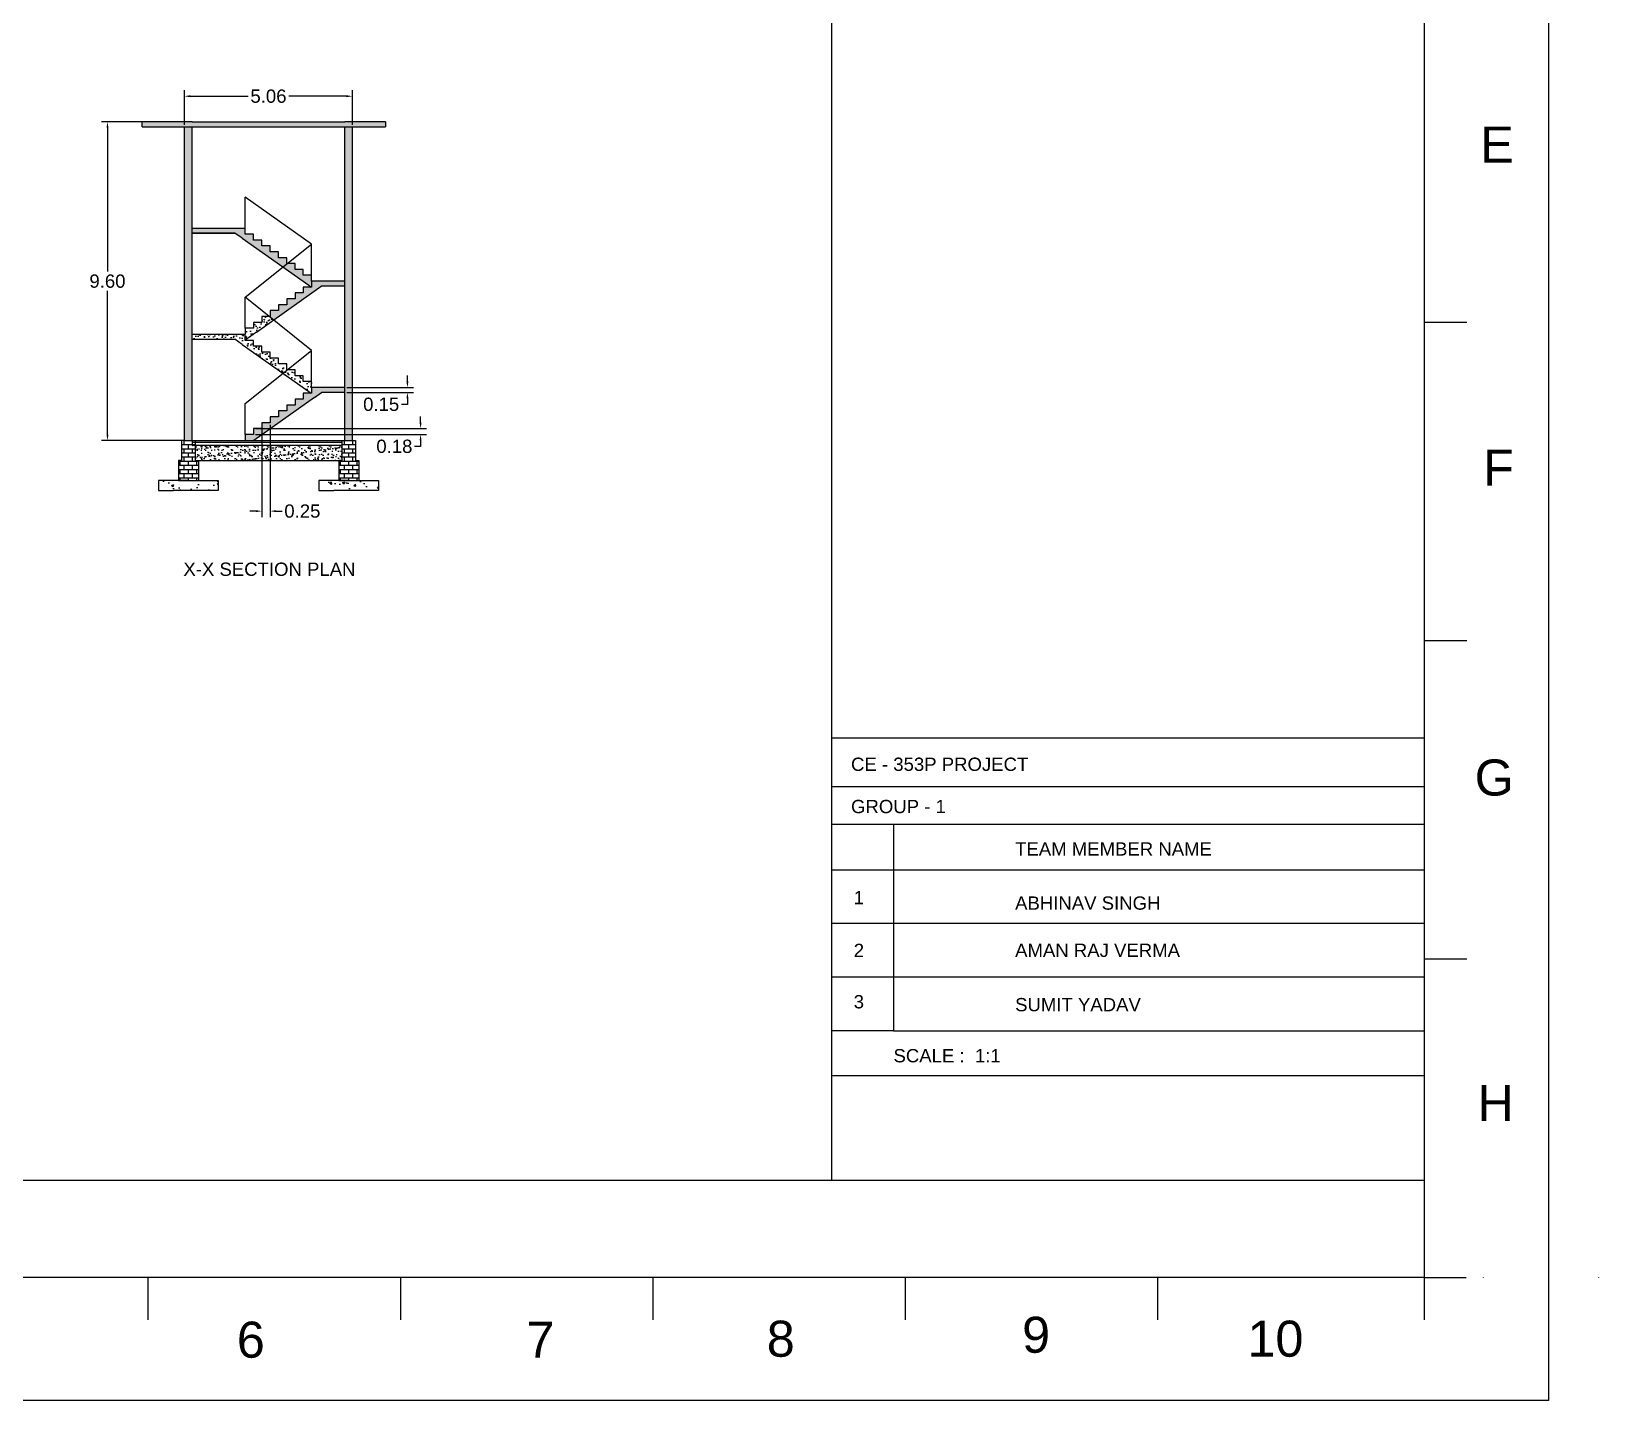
# Model space of a CAD drawing. Header units: metres. Extents: x 102 to 188, y -170 to 119.
# Drawn here: x 140.75 to 187.97, y 36 to 77.25 of the extents above; entities that cross this region are included whole.
import ezdxf

# ---------------------------------------------------------------- set-up
doc = ezdxf.new("R2010")
doc.units = ezdxf.units.M
doc.header["$MEASUREMENT"] = 0
for name, color, linetype in [('dim', 212, 'Continuous'), ('hatching', 7, 'Continuous'), ('stairs', 10, 'Continuous'), ('TEMPLATE', 202, 'Continuous'), ('text', 30, 'Continuous'), ('wall', 7, 'Continuous')]:
    doc.layers.add(name, color=color, linetype=linetype)
doc.styles.get("Standard").update_dxf_attribs({"font": 'arial.ttf'})
doc.dimstyles.get("Standard").update_dxf_attribs({"dimtxt": 0.4, "dimasz": 0.18, "dimexe": 0.18, "dimexo": 0.0625, "dimgap": 0.09, "dimtad": 0, "dimtih": 1, "dimtoh": 1, "dimzin": 0, "dimdsep": 46, "dimtxsty": 'Standard', "dimcen": 0.09, "dimadec": 0, "dimazin": 0, "dimtfac": 1, "dimtofl": 0, "dimtmove": 0, "dimatfit": 3, "dimfxl": 1, "dimtolj": 1, "dimtzin": 0, "dimarcsym": 0})
pattern_1 = [(50, (70.29156, 52.67976), (0.3586301, -0.0313761), [0.0375, -0.4125]), (355, (70.29156, 52.67976), (-0.0693757, 0.376096), [0.03, -0.33]), (100.45144, (70.32145, 52.67715), (0.2892544, 0.34472), [0.0318701, -0.350571]), (46.1842, (70.29156, 52.77976), (0.5336207, -0.0827596), [0.05625, -0.61875]), (96.6356, (70.33603, 52.77287), (0.467331, 0.4870593), [0.047805, -0.525857]), (351.1842, (70.29156, 52.77976), (0.467331, 0.4870593), [0.045, -0.495]), (21, (70.34156, 52.75476), (0.2984535, -0.2013094), [0.0375, -0.4125]), (326, (70.34156, 52.75476), (0.1216577, 0.362575), [0.03, -0.33]), (71.45144, (70.36644, 52.738), (0.4201112, 0.1612656), [0.0318701, -0.350571]), (37.5, (70.29156, 52.67976), (0.00607993, 0.16644693), [0, -0.326, 0, -0.335, 0, -0.33125]), (7.5, (70.29156, 52.67976), (0.13153477, 0.19720586), [0, -0.191, 0, -0.3185, 0, -0.12625]), (327.5, (70.18006, 52.67976), (0.26691122, -0.01127744), [0, -0.125, 0, -0.39, 0, -0.5175]), (317.5, (70.13006, 52.67976), (0.2915931, 0.0500525), [0, -0.1625, 0, -0.259, 0, -0.3675])]
pattern_2 = [(0, (101.73336, 52.67976), (0, 0.125), []), (90, (101.73336, 52.67976), (-0.25, 2e-17), [0.125, -0.125]), (90, (101.85836, 52.67976), (-0.25, 2e-17), [-0.125, 0.125])]
pattern_3 = [(0, (106.56336, 52.67976), (0, 0.125), []), (90, (106.56336, 52.67976), (-0.25, 2e-17), [0.125, -0.125]), (90, (106.68836, 52.67976), (-0.25, 2e-17), [-0.125, 0.125])]

# ---------------------------------------------------------------- blocks, each defined once
blk = doc.blocks.new('*D56')
at = {"layer": 'Defpoints', "color": 0, "transparency": 16777216}
for p in [(150.424, 75.297), (145.364, 74.375), (150.424, 74.375)]:
    blk.add_point(p, dxfattribs=at)
at = {"layer": 'dim', "color": 0, "lineweight": -2, "transparency": 16777216}
for p, q in [((145.364, 74.438), (145.364, 75.477)), ((145.544, 75.297), (147.285, 75.297)), ((150.244, 75.297), (148.503, 75.297)), ((150.424, 74.438), (150.424, 75.477))]:
    blk.add_line(p, q, dxfattribs=at)
at = {"layer": 'dim', "color": 0, "transparency": 16777216}
for points in [[(145.544, 75.327), (145.544, 75.267), (145.364, 75.297)], [(150.244, 75.327), (150.244, 75.267), (150.424, 75.297)]]:
    blk.add_solid(points, dxfattribs=at)
at = {"layer": 'dim', "color": 0, "transparency": 16777216, "insert": (147.894, 75.297), "char_height": 0.4, "attachment_point": 5}
blk.add_mtext('\\A1;5.06', dxfattribs=at)
blk = doc.blocks.new('*D57')
at = {"layer": 'Defpoints', "color": 0, "transparency": 16777216}
for p in [(143.044, 74.525), (145.364, 74.525), (145.364, 64.925)]:
    blk.add_point(p, dxfattribs=at)
at = {"layer": 'dim', "color": 0, "lineweight": -2, "transparency": 16777216}
for p, q in [((145.302, 74.525), (142.864, 74.525)), ((143.044, 74.345), (143.044, 70.02)), ((143.044, 65.105), (143.044, 69.431)), ((145.302, 64.925), (142.864, 64.925))]:
    blk.add_line(p, q, dxfattribs=at)
at = {"layer": 'dim', "color": 0, "transparency": 16777216}
for points in [[(143.014, 74.345), (143.074, 74.345), (143.044, 74.525)], [(143.014, 65.105), (143.074, 65.105), (143.044, 64.925)]]:
    blk.add_solid(points, dxfattribs=at)
at = {"layer": 'dim', "color": 0, "transparency": 16777216, "insert": (143.044, 69.725), "char_height": 0.4, "attachment_point": 5}
blk.add_mtext('\\A1;9.60', dxfattribs=at)
blk = doc.blocks.new('*D87')
at = {"layer": 'Defpoints', "color": 0, "transparency": 16777216}
for p in [(147.444, 65.286), (147.444, 65.109), (152.477, 65.109)]:
    blk.add_point(p, dxfattribs=at)
at = {"layer": 'dim', "color": 0, "lineweight": -2, "transparency": 16777216}
for p, q in [((152.477, 65.466), (152.477, 65.646)), ((147.507, 65.286), (152.657, 65.286)), ((147.507, 65.109), (152.657, 65.109)), ((152.477, 64.749), (152.297, 64.749)), ((152.477, 64.929), (152.477, 64.749))]:
    blk.add_line(p, q, dxfattribs=at)
at = {"layer": 'dim', "color": 0, "transparency": 16777216}
for points in [[(152.447, 65.466), (152.507, 65.466), (152.477, 65.286)], [(152.447, 64.929), (152.507, 64.929), (152.477, 65.109)]]:
    blk.add_solid(points, dxfattribs=at)
at = {"layer": 'dim', "color": 0, "transparency": 16777216, "insert": (151.687, 64.749), "char_height": 0.4, "attachment_point": 5}
blk.add_mtext('\\A1;0.18', dxfattribs=at)
blk = doc.blocks.new('*D88')
at = {"layer": 'Defpoints', "color": 0, "transparency": 16777216}
for p in [(147.694, 65.463), (147.944, 65.463), (147.944, 62.799)]:
    blk.add_point(p, dxfattribs=at)
at = {"layer": 'dim', "color": 0, "lineweight": -2, "transparency": 16777216}
for p, q in [((147.694, 65.401), (147.694, 62.619)), ((147.944, 65.401), (147.944, 62.619)), ((147.514, 62.799), (147.334, 62.799)), ((148.124, 62.799), (148.304, 62.799))]:
    blk.add_line(p, q, dxfattribs=at)
at = {"layer": 'dim', "color": 0, "transparency": 16777216}
for points in [[(147.514, 62.829), (147.514, 62.769), (147.694, 62.799)], [(148.124, 62.829), (148.124, 62.769), (147.944, 62.799)]]:
    blk.add_solid(points, dxfattribs=at)
at = {"layer": 'dim', "color": 0, "transparency": 16777216, "insert": (148.915, 62.799), "char_height": 0.4, "attachment_point": 5}
blk.add_mtext('\\A1;0.25', dxfattribs=at)
blk = doc.blocks.new('*D89')
at = {"layer": 'Defpoints', "color": 0, "transparency": 16777216}
for p in [(150.194, 66.525), (150.194, 66.375), (152.08, 66.375)]:
    blk.add_point(p, dxfattribs=at)
at = {"layer": 'dim', "color": 0, "lineweight": -2, "transparency": 16777216}
for p, q in [((152.08, 66.705), (152.08, 66.885)), ((150.257, 66.525), (152.26, 66.525)), ((150.257, 66.375), (152.26, 66.375)), ((152.08, 66.195), (152.08, 66.015)), ((152.08, 66.015), (151.9, 66.015))]:
    blk.add_line(p, q, dxfattribs=at)
at = {"layer": 'dim', "color": 0, "transparency": 16777216}
for points in [[(152.05, 66.705), (152.11, 66.705), (152.08, 66.525)], [(152.05, 66.195), (152.11, 66.195), (152.08, 66.375)]]:
    blk.add_solid(points, dxfattribs=at)
at = {"layer": 'dim', "color": 0, "transparency": 16777216, "insert": (151.289, 66.015), "char_height": 0.4, "attachment_point": 5}
blk.add_mtext('\\A1;0.15', dxfattribs=at)

msp = doc.modelspace()

# ---------------------------------------------------------------- hatches: boundary and pattern name
at = {"layer": 'hatching', "transparency": 33554633}
h = msp.add_hatch(dxfattribs=at)
h.set_pattern_fill('AR-CONC', color=256, scale=0.05)
h.set_pattern_definition(pattern_1)
h.paths.add_polyline_path([(151.424, 74.525), (150.194, 74.525), (145.594, 74.525), (144.094, 74.525), (144.094, 74.375), (149.054, 74.375), (151.424, 74.375)])
h.paths.add_polyline_path([(145.594, 74.375), (145.364, 74.375), (145.364, 71.325), (145.364, 68.125), (145.364, 64.925), (145.594, 64.925), (145.594, 68.125), (145.594, 71.325)])
h.paths.add_polyline_path([(147.194, 71.325), (145.594, 71.325), (145.594, 71.175), (146.886, 71.175), (147.107, 71.019), (148.334, 70.151), (148.466, 70.256), (148.444, 70.256), (148.444, 70.433), (148.194, 70.433), (148.194, 70.61), (147.944, 70.61), (147.944, 70.787), (147.694, 70.787), (147.694, 70.964), (147.444, 70.964), (147.444, 71.141), (147.194, 71.141)])
h.paths.add_polyline_path([(148.944, 70.079), (148.694, 70.079), (148.694, 70.256), (148.466, 70.256), (148.334, 70.151), (149.107, 69.603), (149.184, 69.548), (149.194, 69.548), (149.194, 69.725), (149.194, 69.902), (148.944, 69.902)])
h.paths.add_polyline_path([(150.194, 69.725), (149.194, 69.725), (149.194, 69.548), (148.944, 69.548), (148.944, 69.371), (148.694, 69.371), (148.694, 69.194), (148.444, 69.194), (148.444, 69.017), (148.194, 69.017), (148.194, 68.84), (147.944, 68.84), (147.944, 68.663), (147.915, 68.663), (148.049, 68.556), (149.271, 69.426), (149.481, 69.575), (150.194, 69.575)])
h.paths.add_polyline_path([(149.281, 66.226), (149.491, 66.375), (150.194, 66.375), (150.194, 66.525), (149.194, 66.525), (149.194, 66.348), (148.944, 66.348), (148.944, 66.171), (148.694, 66.171), (148.694, 65.994), (148.444, 65.994), (148.444, 65.817), (148.194, 65.817), (148.194, 65.64), (147.944, 65.64), (147.944, 65.463), (147.694, 65.463), (147.694, 65.286), (147.444, 65.286), (147.444, 65.109), (147.194, 65.109), (147.194, 64.925), (147.453, 64.925)])
h = msp.add_hatch(dxfattribs=at)
h.set_pattern_fill('AR-CONC', color=256, scale=0.05)
h.set_pattern_definition(pattern_1)
h.paths.add_polyline_path([(150.424, 74.375), (150.194, 74.375), (150.194, 64.925), (150.424, 64.925), (150.424, 68.125), (150.424, 71.325)])
h = msp.add_hatch(dxfattribs=at)
h.set_pattern_fill('AR-CONC', color=256, scale=0.05)
h.set_pattern_definition(pattern_1)
h.paths.add_polyline_path([(147.194, 68.125), (145.594, 68.125), (145.594, 67.975), (146.886, 67.975), (147.107, 67.819), (148.334, 66.951), (148.466, 67.056), (148.444, 67.056), (148.444, 67.233), (148.194, 67.233), (148.194, 67.41), (147.944, 67.41), (147.944, 67.587), (147.694, 67.587), (147.694, 67.764), (147.444, 67.764), (147.444, 67.941), (147.194, 67.941)])
h.paths.add_polyline_path([(148.944, 66.879), (148.694, 66.879), (148.694, 67.056), (148.466, 67.056), (148.334, 66.951), (149.107, 66.403), (149.184, 66.348), (149.194, 66.348), (149.194, 66.525), (149.194, 66.702), (148.944, 66.702)])
h.paths.add_polyline_path([(148.049, 68.556), (147.915, 68.663), (147.694, 68.663), (147.694, 68.486), (147.444, 68.486), (147.444, 68.309), (147.194, 68.309), (147.194, 68.125), (147.194, 67.947), (147.531, 68.187)])
h = msp.add_hatch(dxfattribs=at)
h.set_pattern_fill('AR-SAND', color=0, scale=0.1)
h.set_pattern_definition([(37.5, (70.29156, 50.58951), (-0.00629934, 0.19268238), [0, -0.152, 0, -0.17, 0, -0.1625]), (7.5, (70.29156, 50.5895), (0.1769777, 0.2822146), [0, -0.082, 0, -0.137, 0, -0.0525]), (327.5, (70.16856, 50.58951), (0.3114142, 0.0005659), [0, -0.05, 0, -0.18, 0, -0.235]), (317.5, (70.16856, 50.5895), (0.3006127, 0.0877676), [0, -0.025, 0, -0.118, 0, -0.135])])
h.paths.add_polyline_path([(145.684, 64.775), (145.684, 64.325), (145.784, 64.325), (150.014, 64.325), (150.114, 64.325), (150.114, 64.775)])
h = msp.add_hatch(dxfattribs=at)
h.set_pattern_fill('AR-CONC', color=256, scale=0.1)
h.set_pattern_definition([(50, (70.29156, 50.5895), (0.71726, -0.062752), [0.075, -0.825]), (355, (70.2916, 50.5895), (-0.1387513, 0.752192), [0.06, -0.66]), (100.4514, (70.35134, 50.5843), (0.578509, 0.68944), [0.06374, -0.701142]), (46.1842, (70.2916, 50.7895), (1.067241, -0.165519), [0.1125, -1.2375]), (96.6356, (70.3805, 50.7757), (0.934662, 0.974119), [0.09561, -1.051714]), (351.1842, (70.2916, 50.7895), (0.934662, 0.974119), [0.09, -0.99]), (21, (70.39156, 50.7395), (0.596907, -0.402619), [0.075, -0.825]), (326, (70.3916, 50.7395), (0.243315, 0.72515), [0.06, -0.66]), (71.4514, (70.4413, 50.70596), (0.8402224, 0.322531), [0.06374, -0.701142]), (37.5, (70.29156, 50.5895), (0.01215986, 0.33289385), [0, -0.652, 0, -0.67, 0, -0.6625]), (7.5, (70.29156, 50.5895), (0.2630695, 0.3944117), [0, -0.382, 0, -0.637, 0, -0.2525]), (327.5, (70.06856, 50.5895), (0.5338224, -0.0225549), [0, -0.25, 0, -0.78, 0, -1.035]), (317.5, (69.96856, 50.5895), (0.5831862, 0.100105), [0, -0.325, 0, -0.518, 0, -0.735])])
h.paths.add_polyline_path([(144.584, 63.725), (144.584, 63.425), (145.034, 63.425), (146.384, 63.425), (146.384, 63.725), (145.484, 63.725)])
h.paths.add_polyline_path([(149.864, 63.425), (151.214, 63.425), (151.214, 63.725), (150.314, 63.725), (149.414, 63.725), (149.414, 63.425)])
at = {"layer": 'wall', "transparency": 33554687}
h = msp.add_hatch(dxfattribs=at)
h.set_pattern_fill('BRICK', color=256, scale=0.5)
h.set_pattern_definition(pattern_2)
edge = h.paths.add_edge_path()
edge.add_line((145.284, 64.325), (145.284, 64.925))
edge.add_line((145.684, 64.925), (145.684, 64.325))
edge.add_line((145.684, 64.325), (145.284, 64.325))
h = msp.add_hatch(dxfattribs=at)
h.set_pattern_fill('BRICK', color=256, scale=0.5)
h.set_pattern_definition(pattern_3)
edge = h.paths.add_edge_path()
edge.add_line((150.114, 64.325), (150.114, 64.925))
edge.add_line((150.514, 64.925), (150.514, 64.325))
edge.add_line((150.514, 64.325), (150.114, 64.325))
h = msp.add_hatch(dxfattribs=at)
h.set_pattern_fill('BRICK', color=256, scale=0.5)
h.set_pattern_definition(pattern_2)
h.paths.add_polyline_path([(145.284, 64.325), (145.184, 64.325), (145.184, 63.725), (145.784, 63.725), (145.784, 64.325), (145.684, 64.325)])
h = msp.add_hatch(dxfattribs=at)
h.set_pattern_fill('BRICK', color=256, scale=0.5)
h.set_pattern_definition(pattern_3)
h.paths.add_polyline_path([(150.114, 64.325), (150.014, 64.325), (150.014, 63.725), (150.614, 63.725), (150.614, 64.325), (150.514, 64.325)])

# ---------------------------------------------------------------- linework, layer by layer
at = {"layer": 'dim', "linetype": 'Continuous'}
for p, q in [((164.86, 116.445), (164.86, 42.641)), ((106.252, 42.641), (182.709, 42.641)), ((182.709, 42.641), (182.709, 39.715)), ((187.966, 39.715), (187.96, 39.715)), ((187.966, 39.728), (187.966, 39.715))]:
    msp.add_line(p, q, dxfattribs=at)
at = {"layer": 'dim', "linetype": 'ByBlock'}
msp.add_line((164.86, 45.8), (182.709, 45.8), dxfattribs=at)
at = {"layer": 'dim', "linetype": 'Continuous'}
msp.add_lwpolyline([(182.709, 39.715), (106.252, 39.715), (106.252, 116.445), (182.709, 116.445), (182.709, 106.854), (182.709, 42.641)], dxfattribs=at)
at = {"layer": 'hatching'}
for p, q in [((150.424, 64.925), (150.514, 64.925)), ((150.514, 64.925), (150.514, 64.775)), ((145.284, 64.325), (145.184, 64.325)), ((145.184, 64.325), (145.184, 63.725)), ((145.684, 64.325), (145.784, 64.325)), ((150.114, 64.325), (150.014, 64.325)), ((150.014, 64.325), (150.014, 63.725)), ((150.514, 64.325), (150.614, 64.325))]:
    msp.add_line(p, q, dxfattribs=at)
at = {"layer": 'stairs'}
for p, q in [((147.194, 71.325), (147.194, 72.259)), ((149.194, 70.836), (147.194, 72.259)), ((147.194, 71.141), (147.194, 71.325)), ((147.107, 71.019), (146.886, 71.175)), ((147.107, 71.019), (149.107, 69.603)), ((147.444, 71.141), (147.194, 71.141)), ((147.194, 69.243), (149.194, 70.836)), ((147.444, 70.964), (147.444, 71.141)), ((147.694, 70.964), (147.444, 70.964)), ((147.694, 70.787), (147.694, 70.964)), ((149.194, 69.902), (149.194, 70.836)), ((147.944, 70.787), (147.694, 70.787)), ((147.944, 70.61), (147.944, 70.787)), ((148.194, 70.61), (147.944, 70.61)), ((148.194, 70.433), (148.194, 70.61)), ((148.444, 70.433), (148.194, 70.433)), ((148.444, 70.256), (148.444, 70.433)), ((148.694, 70.256), (148.444, 70.256)), ((148.694, 70.079), (148.694, 70.256)), ((148.944, 70.079), (148.694, 70.079)), ((148.944, 69.902), (148.944, 70.079)), ((149.194, 69.902), (148.944, 69.902)), ((149.194, 69.725), (149.194, 69.902)), ((147.531, 68.187), (149.271, 69.426)), ((149.194, 69.548), (148.944, 69.548)), ((148.944, 69.548), (148.944, 69.371)), ((149.107, 69.603), (149.184, 69.548)), ((150.194, 69.725), (149.194, 69.725)), ((149.194, 69.725), (149.194, 69.548)), ((149.271, 69.426), (149.481, 69.575)), ((150.194, 69.575), (149.481, 69.575)), ((147.194, 68.309), (147.194, 69.243)), ((149.194, 67.636), (147.194, 69.243)), ((148.444, 69.017), (148.194, 69.017)), ((148.194, 69.017), (148.194, 68.84)), ((148.694, 69.194), (148.444, 69.194)), ((148.444, 69.194), (148.444, 69.017)), ((148.944, 69.371), (148.694, 69.371)), ((148.694, 69.371), (148.694, 69.194)), ((148.936, 69.371), (148.944, 69.377)), ((147.694, 68.486), (147.444, 68.486)), ((147.444, 68.486), (147.444, 68.309)), ((147.944, 68.663), (147.694, 68.663)), ((147.694, 68.663), (147.694, 68.486)), ((148.194, 68.84), (147.944, 68.84)), ((147.944, 68.84), (147.944, 68.663)), ((147.444, 68.309), (147.194, 68.309)), ((147.194, 68.309), (147.194, 68.125)), ((147.531, 68.187), (147.194, 67.947)), ((147.194, 67.941), (147.194, 68.125)), ((147.107, 67.819), (146.886, 67.975)), ((147.107, 67.819), (149.107, 66.403)), ((147.444, 67.941), (147.194, 67.941)), ((147.194, 66.043), (149.194, 67.636)), ((147.444, 67.764), (147.444, 67.941)), ((147.694, 67.764), (147.444, 67.764)), ((147.694, 67.587), (147.694, 67.764)), ((147.944, 67.587), (147.694, 67.587)), ((147.944, 67.41), (147.944, 67.587)), ((149.194, 66.702), (149.194, 67.636)), ((148.194, 67.41), (147.944, 67.41)), ((148.194, 67.233), (148.194, 67.41)), ((148.444, 67.233), (148.194, 67.233)), ((148.444, 67.056), (148.444, 67.233)), ((148.694, 67.056), (148.444, 67.056)), ((148.694, 66.879), (148.694, 67.056)), ((148.944, 66.879), (148.694, 66.879)), ((148.944, 66.702), (148.944, 66.879)), ((149.194, 66.702), (148.944, 66.702)), ((149.194, 66.525), (149.194, 66.702)), ((149.281, 66.226), (147.453, 64.925)), ((148.944, 66.171), (148.694, 66.171)), ((148.694, 66.171), (148.694, 65.994)), ((149.194, 66.348), (148.944, 66.348)), ((148.944, 66.348), (148.944, 66.171)), ((149.107, 66.403), (149.184, 66.348)), ((150.194, 66.525), (149.194, 66.525)), ((149.194, 66.525), (149.194, 66.348)), ((149.281, 66.226), (149.491, 66.375)), ((150.194, 66.375), (149.491, 66.375)), ((147.194, 65.109), (147.194, 66.043)), ((148.194, 65.64), (147.944, 65.64)), ((147.944, 65.64), (147.944, 65.463)), ((148.444, 65.817), (148.194, 65.817)), ((148.194, 65.817), (148.194, 65.64)), ((148.694, 65.994), (148.444, 65.994)), ((148.444, 65.994), (148.444, 65.817)), ((147.694, 65.286), (147.444, 65.286)), ((147.444, 65.286), (147.444, 65.109)), ((147.944, 65.463), (147.694, 65.463)), ((147.694, 65.463), (147.694, 65.286)), ((147.444, 65.109), (147.194, 65.109)), ((147.194, 65.109), (147.194, 64.925))]:
    msp.add_line(p, q, dxfattribs=at)
at = {"layer": 'TEMPLATE'}
for p, q in [((164.86, 55.97), (182.709, 55.97)), ((164.86, 54.499), (182.709, 54.499)), ((164.86, 53.365), (182.709, 53.365)), ((166.72, 53.365), (166.72, 47.145)), ((164.86, 51.993), (182.709, 51.993)), ((164.86, 50.383), (182.709, 50.383)), ((164.86, 48.773), (182.709, 48.773)), ((166.72, 47.145), (164.86, 47.145)), ((166.72, 47.145), (182.709, 47.145))]:
    msp.add_line(p, q, dxfattribs=at)
at = {"layer": 'text', "linetype": 'Continuous'}
for p, q in [((182.709, 68.493), (183.991, 68.493)), ((182.709, 58.903), (183.991, 58.903)), ((182.709, 49.312), (183.991, 49.312)), ((144.265, 39.722), (144.265, 38.441)), ((151.867, 39.722), (151.867, 38.441)), ((159.47, 39.722), (159.47, 38.441)), ((167.072, 39.722), (167.072, 38.441)), ((174.675, 39.722), (174.675, 38.441)), ((182.709, 39.722), (182.709, 38.441)), ((182.709, 39.715), (183.974, 39.715)), ((184.487, 39.722), (184.487, 39.715))]:
    msp.add_line(p, q, dxfattribs=at)
msp.add_lwpolyline([(101.591, 119.217), (186.459, 119.217), (186.459, 36.004), (101.591, 36.004)], close=True, dxfattribs=at)
at = {"layer": 'wall'}
for p, q in [((144.094, 74.375), (144.094, 74.525)), ((145.364, 71.325), (145.364, 74.375)), ((145.594, 74.525), (150.194, 74.525)), ((145.594, 71.325), (145.594, 74.375)), ((150.194, 64.925), (150.194, 74.375)), ((150.424, 71.325), (150.424, 74.375)), ((151.424, 74.525), (151.424, 74.375)), ((145.364, 68.125), (145.364, 71.325)), ((145.594, 68.125), (145.594, 71.325)), ((145.594, 71.325), (147.194, 71.325)), ((150.424, 68.125), (150.424, 71.325)), ((145.594, 71.175), (146.886, 71.175)), ((146.886, 71.175), (145.594, 71.175)), ((145.364, 64.925), (145.364, 68.125)), ((145.594, 64.925), (145.594, 68.125)), ((145.594, 68.125), (147.194, 68.125)), ((150.424, 64.925), (150.424, 68.125)), ((145.594, 67.975), (146.886, 67.975)), ((145.284, 64.325), (145.284, 64.925)), ((145.364, 64.925), (145.284, 64.925)), ((145.364, 64.925), (150.424, 64.925)), ((145.594, 64.925), (145.594, 64.775)), ((145.594, 64.775), (145.602, 64.775)), ((145.597, 64.875), (150.114, 64.875)), ((150.114, 64.775), (145.602, 64.775)), ((145.684, 64.925), (145.684, 64.325)), ((145.684, 64.775), (145.684, 64.325)), ((147.194, 64.925), (150.194, 64.925)), ((150.114, 64.325), (150.114, 64.925)), ((150.514, 64.775), (150.514, 64.325)), ((145.184, 64.325), (145.184, 63.725)), ((145.784, 64.325), (145.784, 63.725)), ((145.784, 64.325), (150.014, 64.325)), ((150.614, 64.325), (150.614, 63.725)), ((145.484, 63.725), (144.584, 63.725)), ((144.584, 63.725), (144.584, 63.425)), ((144.584, 63.425), (145.034, 63.425)), ((145.184, 63.725), (145.034, 63.725)), ((146.384, 63.425), (145.034, 63.425)), ((145.184, 63.725), (145.784, 63.725)), ((145.184, 63.725), (145.784, 63.725)), ((145.484, 63.725), (146.384, 63.725)), ((146.384, 63.725), (146.384, 63.425)), ((150.314, 63.725), (149.414, 63.725)), ((149.414, 63.725), (149.414, 63.425)), ((149.414, 63.425), (149.864, 63.425)), ((150.014, 63.725), (149.864, 63.725)), ((151.214, 63.425), (149.864, 63.425)), ((150.014, 63.725), (150.614, 63.725)), ((150.014, 63.725), (150.614, 63.725)), ((150.314, 63.725), (151.214, 63.725)), ((151.214, 63.725), (151.214, 63.425))]:
    msp.add_line(p, q, dxfattribs=at)
for points in [[(145.594, 74.525), (144.094, 74.525)], [(144.094, 74.375), (149.054, 74.375), (151.424, 74.375)], [(151.424, 74.525), (150.194, 74.525)]]:
    msp.add_lwpolyline(points, dxfattribs=at)

# ---------------------------------------------------------------- texts
at = {"layer": 'text', "linetype": 'Continuous', "char_height": 1.086}
for s, width, insert, attachment_point in [('E', 3.4799, (185.41, 74.385), 3), ('F', 3.4799, (185.41, 64.648), 3), ('G', 3.4799, (185.41, 55.317), 3), ('H', 3.4799, (185.41, 45.512), 3), ('6', 4.28459, (146.941, 38.384), 1), ('7', 4.28459, (155.666, 38.384), 1), ('8', 4.28459, (162.905, 38.413), 1), ('9', 4.28459, (170.597, 38.533), 1), ('10', 4.28459, (177.385, 38.414), 1)]:
    msp.add_mtext_dynamic_manual_height_columns(s, width=width, gutter_width=1.131, heights=[0], dxfattribs=dict(at, insert=insert, attachment_point=attachment_point))
at = {"layer": 'text', "char_height": 0.4, "attachment_point": 1}
for s, width, insert in [('X-X SECTION PLAN', 12.06326, (145.331, 61.249)), ('CE - 353P PROJECT ', 14.40643, (165.444, 55.374)), ('GROUP - 1', 14.40643, (165.444, 54.101)), ('TEAM MEMBER NAME', 14.40643, (170.387, 52.822)), ('1', 1.24048, (165.525, 51.359)), ('ABHINAV SINGH', 14.40643, (170.387, 51.193)), ('2', 1.24048, (165.525, 49.767)), ('AMAN RAJ VERMA', 14.40643, (170.387, 49.77)), ('3', 1.24048, (165.525, 48.221)), ('SUMIT YADAV', 14.40643, (170.387, 48.133)), ('SCALE :  1:1', 14.40643, (166.723, 46.595))]:
    msp.add_mtext_dynamic_manual_height_columns(s, width=width, gutter_width=1, heights=[0], dxfattribs=dict(at, insert=insert))

# ---------------------------------------------------------------- dimensions: what is measured, and where the dimension line sits
at = {"layer": 'dim'}
for base, p1, p2, picture, middle in [((150.424, 75.297), (145.364, 74.375), (150.424, 74.375), '*D56', (147.894, 75.297)), ((147.944, 62.799), (147.694, 65.463), (147.944, 65.463), '*D88', (148.915, 62.799))]:
    dim = msp.add_linear_dim(base=base, p1=p1, p2=p2, dimstyle='Standard', dxfattribs=at)
    dim.commit()
    dim.dimension.update_dxf_attribs({"geometry": picture, "text_midpoint": middle})
for base, p1, p2, picture, middle in [((143.044, 74.525), (145.364, 64.925), (145.364, 74.525), '*D57', (143.044, 69.725)), ((152.08, 66.375), (150.194, 66.525), (150.194, 66.375), '*D89', (151.289, 66.015)), ((152.477, 65.109), (147.444, 65.286), (147.444, 65.109), '*D87', (151.687, 64.749))]:
    dim = msp.add_linear_dim(base=base, p1=p1, p2=p2, angle=90, dimstyle='Standard', dxfattribs=at)
    dim.commit()
    dim.dimension.update_dxf_attribs({"geometry": picture, "text_midpoint": middle})

doc.saveas('drawing.dxf')
